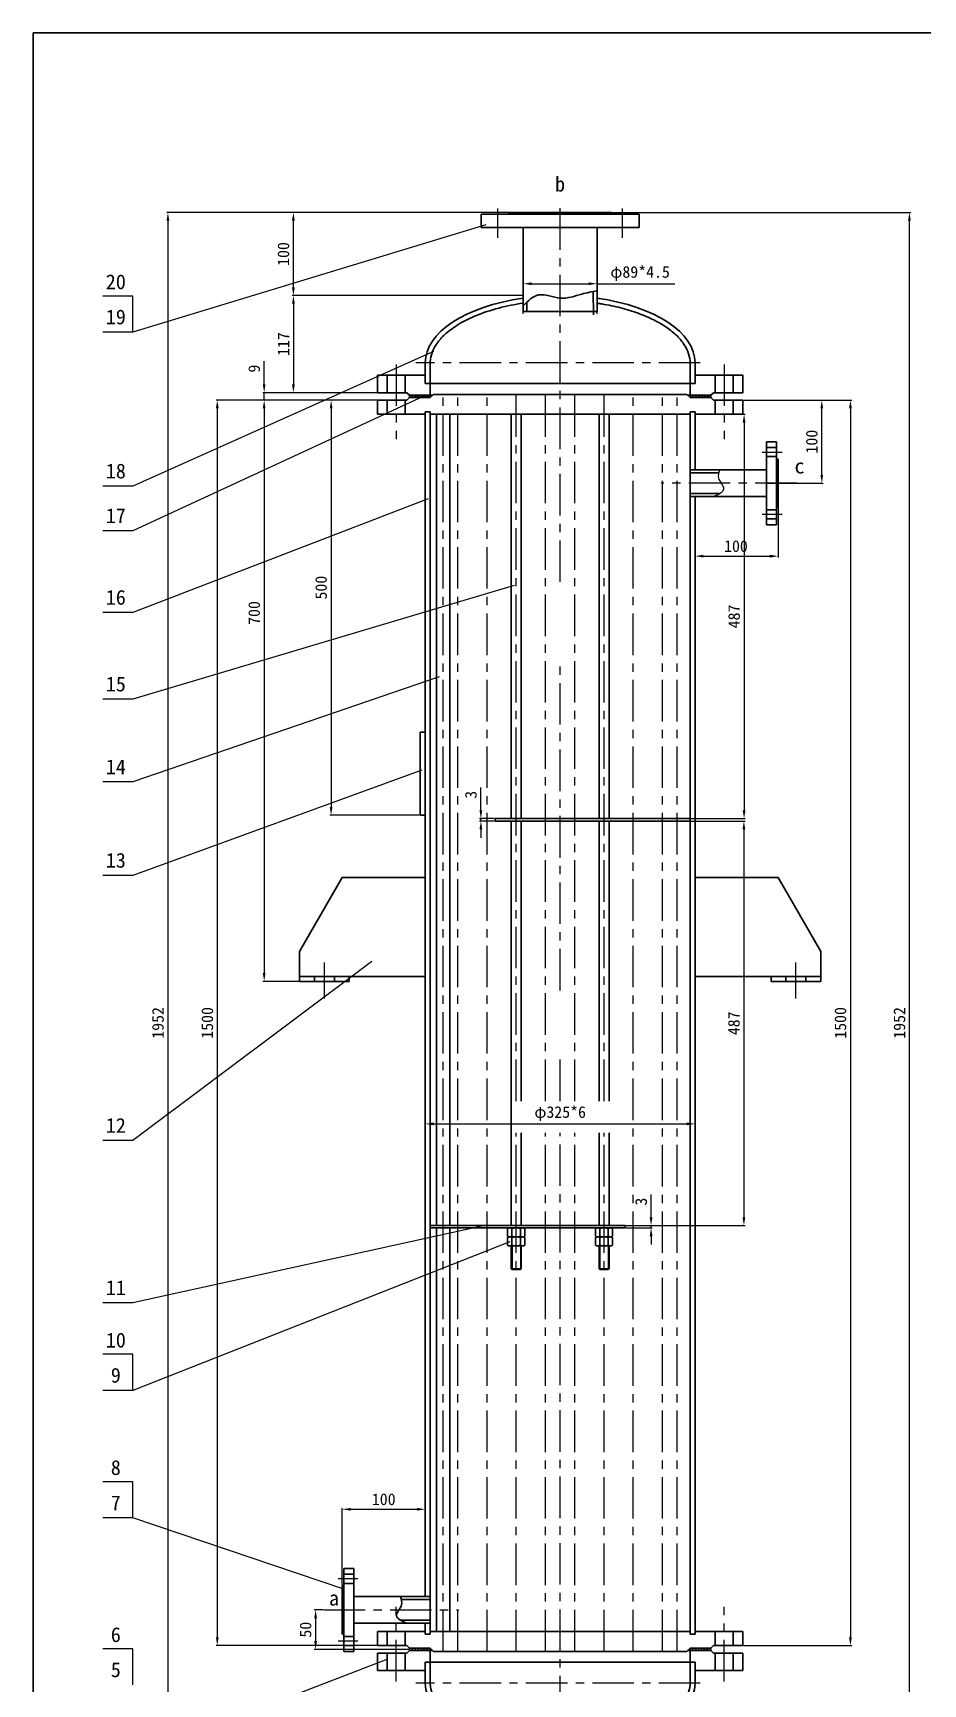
# Model space of a CAD drawing. Extents: x -11247 to -9129, y -21404 to -18247.
# Drawn here: x -11247 to -10175, y -20235 to -18247 of the extents above; entities that cross this region are included whole.
import ezdxf

# ---------------------------------------------------------------- set-up
doc = ezdxf.new("R2010")
doc.units = 0
doc.header["$LTSCALE"] = 40
doc.header["$MEASUREMENT"] = 0
doc.linetypes.add('CENTER', pattern=[2, 1.25, -0.25, 0.25, -0.25])
doc.layers.get('DEFPOINTS').update_dxf_attribs({"linetype": 'CENTER'})
for name, color, linetype in [('中心线', 1, 'CENTER'), ('剖面线', 4, 'CONTINUOUS'), ('文字', 7, 'CONTINUOUS')]:
    doc.layers.add(name, color=color, linetype=linetype)
doc.layers.add('尺寸线', color=3, linetype='CONTINUOUS', lineweight=13)
doc.layers.add('轮廓线', color=7, linetype='CONTINUOUS', lineweight=30)
doc.styles.add('STYLE1', font='SimSun.ttf')
doc.dimstyles.new('ISO-25', dxfattribs={"dimtxt": 10.5, "dimasz": 8, "dimexe": 1.25, "dimexo": 0.625, "dimtad": 1, "dimdsep": 46, "dimtxsty": 'STYLE1', "dimcen": 2.5, "dimclrd": 256, "dimclrt": 256, "dimadec": 0, "dimazin": 0, "dimtfac": 1, "dimtmove": 0, "dimatfit": 3, "dimfxl": 0, "dimlwd": -1, "dimarcsym": 0})
doc.dimstyles.get("Standard").update_dxf_attribs({"dimtxt": 14, "dimasz": 10, "dimexe": 1.5, "dimexo": 1, "dimgap": 5, "dimtad": 0, "dimdec": 0, "dimzin": 0, "dimdsep": 46, "dimtxsty": 'STYLE1', "dimcen": 0.09, "dimclrd": 256, "dimclre": 256, "dimclrt": 256, "dimadec": 0, "dimazin": 0, "dimtfac": 1, "dimtdec": 0, "dimtmove": 0, "dimatfit": 3, "dimfxl": 0, "dimtolj": 1, "dimtzin": 0, "dimlwd": -1, "dimlwe": -1, "dimarcsym": 0})
pattern_1 = [(45, (-11479.763, -15782.3132), (-1.7960512, 1.7960512), []), (135, (-11479.763, -15782.3132), (-1.7960512, -1.7960512), [])]

# ---------------------------------------------------------------- blocks, each defined once
blk = doc.blocks.new('*D3')
at = {"layer": 'DEFPOINTS', "color": 0}
for p in [(-10567.5, -18548.7), (-10656.5, -18586.1), (-10567.5, -18586.1)]:
    blk.add_point(p, dxfattribs=at)
at = {"layer": '尺寸线'}
for p, q in [((-10656.5, -18585.1), (-10656.5, -18547.2)), ((-10646.5, -18548.7), (-10577.5, -18548.7)), ((-10567.5, -18585.1), (-10567.5, -18547.2)), ((-10567.5, -18548.7), (-10473.9, -18548.7))]:
    blk.add_line(p, q, dxfattribs=at)
for points in [[(-10646.5, -18547), (-10646.5, -18550.3), (-10656.5, -18548.7)], [(-10577.5, -18547), (-10577.5, -18550.3), (-10567.5, -18548.7)]]:
    blk.add_solid(points, dxfattribs=at)
at = {"layer": '尺寸线', "color": 7, "insert": (-10515.7, -18536.4), "char_height": 14, "attachment_point": 5, "style": 'STYLE1'}
blk.add_mtext('\\A1;{\\fSimSun|b0|i0|c134|p54;φ}89*4.5', dxfattribs=at)
blk = doc.blocks.new('*D12')
at = {"layer": 'DEFPOINTS', "color": 0}
for p in [(-10774.5, -20024.7), (-10774.5, -20094.9), (-10874.5, -20116.9)]:
    blk.add_point(p, dxfattribs=at)
at = {"layer": '尺寸线'}
for p, q in [((-10874.5, -20115.9), (-10874.5, -20023.2)), ((-10864.5, -20024.7), (-10784.5, -20024.7)), ((-10774.5, -20093.9), (-10774.5, -20023.2))]:
    blk.add_line(p, q, dxfattribs=at)
for points in [[(-10864.5, -20023), (-10864.5, -20026.3), (-10874.5, -20024.7)], [(-10784.5, -20023), (-10784.5, -20026.3), (-10774.5, -20024.7)]]:
    blk.add_solid(points, dxfattribs=at)
at = {"layer": '尺寸线', "color": 7, "insert": (-10824.5, -20012.7), "char_height": 14, "attachment_point": 5, "style": 'STYLE1'}
blk.add_mtext('\\A1;100', dxfattribs=at)
blk = doc.blocks.new('*D13')
at = {"layer": 'DEFPOINTS', "color": 0}
for p in [(-10825.4, -18688.9), (-10968.5, -19388.9), (-10912.4, -19388.9)]:
    blk.add_point(p, dxfattribs=at)
at = {"layer": '尺寸线'}
for p, q in [((-10826.4, -18688.9), (-10970, -18688.9)), ((-10968.5, -18698.9), (-10968.5, -19378.9)), ((-10913.4, -19388.9), (-10970, -19388.9))]:
    blk.add_line(p, q, dxfattribs=at)
for points in [[(-10970.2, -18698.9), (-10966.9, -18698.9), (-10968.5, -18688.9)], [(-10970.2, -19378.9), (-10966.9, -19378.9), (-10968.5, -19388.9)]]:
    blk.add_solid(points, dxfattribs=at)
at = {"layer": '尺寸线', "color": 7, "insert": (-10980.5, -18945.2), "char_height": 14, "attachment_point": 5, "rotation": 90, "style": 'STYLE1'}
blk.add_mtext('\\A1;700', dxfattribs=at)
blk = doc.blocks.new('*D14')
at = {"layer": 'DEFPOINTS', "color": 0}
for p in [(-10885.8, -18688.9), (-11025, -20188.9), (-10832, -20188.9)]:
    blk.add_point(p, dxfattribs=at)
at = {"layer": '尺寸线'}
for p, q in [((-10886.8, -18688.9), (-11026.5, -18688.9)), ((-11025, -18698.9), (-11025, -20178.9)), ((-10833, -20188.9), (-11026.5, -20188.9))]:
    blk.add_line(p, q, dxfattribs=at)
for points in [[(-11026.7, -18698.9), (-11023.3, -18698.9), (-11025, -18688.9)], [(-11026.7, -20178.9), (-11023.3, -20178.9), (-11025, -20188.9)]]:
    blk.add_solid(points, dxfattribs=at)
at = {"layer": '尺寸线', "color": 7, "insert": (-11037, -19438.9), "char_height": 14, "attachment_point": 5, "rotation": 90, "style": 'STYLE1'}
blk.add_mtext('\\A1;1500', dxfattribs=at)
blk = doc.blocks.new('*D15')
at = {"layer": 'DEFPOINTS', "color": 0}
for p in [(-10612, -18462.9), (-11084.4, -20414.9), (-10612, -20414.9)]:
    blk.add_point(p, dxfattribs=at)
at = {"layer": '尺寸线'}
for p, q in [((-10613, -18462.9), (-11085.9, -18462.9)), ((-11084.4, -18472.9), (-11084.4, -20404.9)), ((-10613, -20414.9), (-11085.9, -20414.9))]:
    blk.add_line(p, q, dxfattribs=at)
for points in [[(-11086.1, -18472.9), (-11082.8, -18472.9), (-11084.4, -18462.9)], [(-11086.1, -20404.9), (-11082.8, -20404.9), (-11084.4, -20414.9)]]:
    blk.add_solid(points, dxfattribs=at)
at = {"layer": '尺寸线', "color": 7, "insert": (-11096.4, -19438.9), "char_height": 14, "attachment_point": 5, "rotation": 90, "style": 'STYLE1'}
blk.add_mtext('\\A1;1952', dxfattribs=at)
blk = doc.blocks.new('*D16')
at = {"layer": 'DEFPOINTS', "color": 0}
for p in [(-10933.3, -18462.9), (-10569.2, -18462.9), (-10656.5, -18562.9)]:
    blk.add_point(p, dxfattribs=at)
at = {"layer": '尺寸线'}
for p, q in [((-10570.2, -18462.9), (-10934.8, -18462.9)), ((-10933.3, -18552.9), (-10933.3, -18472.9)), ((-10657.5, -18562.9), (-10934.8, -18562.9))]:
    blk.add_line(p, q, dxfattribs=at)
for points in [[(-10935, -18472.9), (-10931.6, -18472.9), (-10933.3, -18462.9)], [(-10935, -18552.9), (-10931.6, -18552.9), (-10933.3, -18562.9)]]:
    blk.add_solid(points, dxfattribs=at)
at = {"layer": '尺寸线', "color": 7, "insert": (-10945.3, -18512.9), "char_height": 14, "attachment_point": 5, "rotation": 90, "style": 'STYLE1'}
blk.add_mtext('\\A1;100', dxfattribs=at)
blk = doc.blocks.new('*D17')
at = {"layer": 'DEFPOINTS', "color": 0}
for p in [(-10927.5, -18562.9), (-10933.3, -18679.9), (-10832, -18679.9)]:
    blk.add_point(p, dxfattribs=at)
at = {"layer": '尺寸线'}
for p, q in [((-10928.5, -18562.9), (-10934.8, -18562.9)), ((-10933.3, -18572.9), (-10933.3, -18669.9)), ((-10833, -18679.9), (-10934.8, -18679.9))]:
    blk.add_line(p, q, dxfattribs=at)
for points in [[(-10935, -18572.9), (-10931.6, -18572.9), (-10933.3, -18562.9)], [(-10935, -18669.9), (-10931.6, -18669.9), (-10933.3, -18679.9)]]:
    blk.add_solid(points, dxfattribs=at)
at = {"layer": '尺寸线', "color": 7, "insert": (-10945.3, -18621.4), "char_height": 14, "attachment_point": 5, "rotation": 90, "style": 'STYLE1'}
blk.add_mtext('\\A1;117', dxfattribs=at)
blk = doc.blocks.new('*D18')
at = {"layer": 'DEFPOINTS', "color": 0}
for p in [(-10968.5, -18688.9), (-10896.3, -18679.9), (-10895.7, -18688.9)]:
    blk.add_point(p, dxfattribs=at)
at = {"layer": '尺寸线'}
for p, q in [((-10968.5, -18669.9), (-10968.5, -18641.9)), ((-10897.3, -18679.9), (-10970, -18679.9)), ((-10896.7, -18688.9), (-10970, -18688.9)), ((-10968.5, -18688.9), (-10968.5, -18679.9)), ((-10968.5, -18698.9), (-10968.5, -18708.9))]:
    blk.add_line(p, q, dxfattribs=at)
for points in [[(-10970.2, -18669.9), (-10966.9, -18669.9), (-10968.5, -18679.9)], [(-10970.2, -18698.9), (-10966.9, -18698.9), (-10968.5, -18688.9)]]:
    blk.add_solid(points, dxfattribs=at)
at = {"layer": '尺寸线', "color": 7, "insert": (-10980.5, -18650.9), "char_height": 14, "attachment_point": 5, "rotation": 90, "style": 'STYLE1'}
blk.add_mtext('\\A1;9', dxfattribs=at)
blk = doc.blocks.new('*D19')
at = {"layer": 'DEFPOINTS', "color": 0}
for p in [(-10349.5, -18788.9), (-10449.5, -18804.9), (-10349.5, -18876.8)]:
    blk.add_point(p, dxfattribs=at)
at = {"layer": '尺寸线'}
for p, q in [((-10449.5, -18805.9), (-10449.5, -18878.3)), ((-10349.5, -18789.9), (-10349.5, -18878.3)), ((-10439.5, -18876.8), (-10359.5, -18876.8))]:
    blk.add_line(p, q, dxfattribs=at)
for points in [[(-10439.5, -18875.1), (-10439.5, -18878.5), (-10449.5, -18876.8)], [(-10359.5, -18875.1), (-10359.5, -18878.5), (-10349.5, -18876.8)]]:
    blk.add_solid(points, dxfattribs=at)
at = {"layer": '尺寸线', "color": 7, "insert": (-10400.3, -18864.8), "char_height": 14, "attachment_point": 5, "style": 'STYLE1'}
blk.add_mtext('\\A1;100', dxfattribs=at)
blk = doc.blocks.new('*D20')
at = {"layer": 'DEFPOINTS', "color": 0}
for p in [(-10392, -18688.9), (-10296.9, -18688.9), (-10363.5, -18788.9)]:
    blk.add_point(p, dxfattribs=at)
at = {"layer": '尺寸线'}
for p, q in [((-10391, -18688.9), (-10295.4, -18688.9)), ((-10296.9, -18778.9), (-10296.9, -18698.9)), ((-10362.5, -18788.9), (-10295.4, -18788.9))]:
    blk.add_line(p, q, dxfattribs=at)
for points in [[(-10298.5, -18698.9), (-10295.2, -18698.9), (-10296.9, -18688.9)], [(-10298.5, -18778.9), (-10295.2, -18778.9), (-10296.9, -18788.9)]]:
    blk.add_solid(points, dxfattribs=at)
at = {"layer": '尺寸线', "color": 7, "insert": (-10308.9, -18738.9), "char_height": 14, "attachment_point": 5, "rotation": 90, "style": 'STYLE1'}
blk.add_mtext('\\A1;100', dxfattribs=at)
blk = doc.blocks.new('*D6')
at = {"layer": 'DEFPOINTS', "color": 0}
for p in [(-10455.5, -19195.9), (-10533.8, -19682.9), (-10390.7, -19682.9)]:
    blk.add_point(p, dxfattribs=at)
at = {"layer": '尺寸线'}
for p, q in [((-10454.5, -19195.9), (-10389.2, -19195.9)), ((-10390.7, -19205.9), (-10390.7, -19672.9)), ((-10532.8, -19682.9), (-10389.2, -19682.9))]:
    blk.add_line(p, q, dxfattribs=at)
for points in [[(-10392.4, -19205.9), (-10389, -19205.9), (-10390.7, -19195.9)], [(-10392.4, -19672.9), (-10389, -19672.9), (-10390.7, -19682.9)]]:
    blk.add_solid(points, dxfattribs=at)
at = {"layer": '尺寸线', "color": 7, "insert": (-10402.7, -19439.4), "char_height": 14, "attachment_point": 5, "rotation": 90, "style": 'STYLE1'}
blk.add_mtext('\\A1;487', dxfattribs=at)
blk = doc.blocks.new('*D7')
at = {"layer": 'DEFPOINTS', "color": 0}
for p in [(-10403.5, -18705.9), (-10455.5, -19192.9), (-10390.5, -19192.9)]:
    blk.add_point(p, dxfattribs=at)
at = {"layer": '尺寸线'}
for p, q in [((-10402.5, -18705.9), (-10389, -18705.9)), ((-10390.5, -18715.9), (-10390.5, -19182.9)), ((-10454.5, -19192.9), (-10389, -19192.9))]:
    blk.add_line(p, q, dxfattribs=at)
for points in [[(-10392.2, -18715.9), (-10388.8, -18715.9), (-10390.5, -18705.9)], [(-10392.2, -19182.9), (-10388.8, -19182.9), (-10390.5, -19192.9)]]:
    blk.add_solid(points, dxfattribs=at)
at = {"layer": '尺寸线', "color": 7, "insert": (-10402.5, -18949.4), "char_height": 14, "attachment_point": 5, "rotation": 90, "style": 'STYLE1'}
blk.add_mtext('\\A1;487', dxfattribs=at)
blk = doc.blocks.new('*D8')
at = {"layer": 'DEFPOINTS', "color": 0}
for p in [(-10533.8, -19682.9), (-10502.5, -19682.9), (-10533.8, -19685.9)]:
    blk.add_point(p, dxfattribs=at)
at = {"layer": '尺寸线'}
for p, q in [((-10502.5, -19672.9), (-10502.5, -19645.4)), ((-10532.8, -19682.9), (-10501, -19682.9)), ((-10502.5, -19685.9), (-10502.5, -19682.9)), ((-10532.8, -19685.9), (-10501, -19685.9)), ((-10502.5, -19695.9), (-10502.5, -19705.9))]:
    blk.add_line(p, q, dxfattribs=at)
for points in [[(-10504.2, -19672.9), (-10500.8, -19672.9), (-10502.5, -19682.9)], [(-10504.2, -19695.9), (-10500.8, -19695.9), (-10502.5, -19685.9)]]:
    blk.add_solid(points, dxfattribs=at)
at = {"layer": '尺寸线', "color": 7, "insert": (-10514.5, -19654.2), "char_height": 14, "attachment_point": 5, "rotation": 90, "style": 'STYLE1'}
blk.add_mtext('\\A1;3', dxfattribs=at)
blk = doc.blocks.new('*D9')
at = {"layer": 'DEFPOINTS', "color": 0}
for p in [(-10832, -18688.9), (-10887.9, -19188.9), (-10780.8, -19188.9)]:
    blk.add_point(p, dxfattribs=at)
at = {"layer": '尺寸线'}
for p, q in [((-10833, -18688.9), (-10889.4, -18688.9)), ((-10887.9, -18698.9), (-10887.9, -19178.9)), ((-10781.8, -19188.9), (-10889.4, -19188.9))]:
    blk.add_line(p, q, dxfattribs=at)
for points in [[(-10889.5, -18698.9), (-10886.2, -18698.9), (-10887.9, -18688.9)], [(-10889.5, -19178.9), (-10886.2, -19178.9), (-10887.9, -19188.9)]]:
    blk.add_solid(points, dxfattribs=at)
at = {"layer": '尺寸线', "color": 7, "insert": (-10899.9, -18914.7), "char_height": 14, "attachment_point": 5, "rotation": 90, "style": 'STYLE1'}
blk.add_mtext('\\A1;500', dxfattribs=at)
blk = doc.blocks.new('*D10')
at = {"layer": 'DEFPOINTS', "color": 0}
for p in [(-10774.5, -19544.7), (-10449.5, -19549.2), (-10449.5, -19560.5)]:
    blk.add_point(p, dxfattribs=at)
at = {"layer": '尺寸线'}
for p, q in [((-10774.5, -19545.7), (-10774.5, -19562)), ((-10764.5, -19560.5), (-10459.5, -19560.5)), ((-10449.5, -19550.2), (-10449.5, -19562))]:
    blk.add_line(p, q, dxfattribs=at)
for points in [[(-10764.5, -19558.8), (-10764.5, -19562.2), (-10774.5, -19560.5)], [(-10459.5, -19558.8), (-10459.5, -19562.2), (-10449.5, -19560.5)]]:
    blk.add_solid(points, dxfattribs=at)
at = {"layer": '尺寸线', "color": 7, "insert": (-10612, -19548.2), "char_height": 14, "attachment_point": 5, "style": 'STYLE1'}
blk.add_mtext('\\A1;{\\fSimSun|b0|i0|c134|p54;φ}325*6', dxfattribs=at)
blk = doc.blocks.new('*D26')
at = {"layer": 'DEFPOINTS', "color": 0}
for p in [(-10392, -18688.9), (-10392, -20188.9), (-10262.4, -20188.9)]:
    blk.add_point(p, dxfattribs=at)
at = {"layer": '尺寸线'}
for p, q in [((-10391, -18688.9), (-10260.9, -18688.9)), ((-10262.4, -18698.9), (-10262.4, -20178.9)), ((-10391, -20188.9), (-10260.9, -20188.9))]:
    blk.add_line(p, q, dxfattribs=at)
for points in [[(-10264.1, -18698.9), (-10260.7, -18698.9), (-10262.4, -18688.9)], [(-10264.1, -20178.9), (-10260.7, -20178.9), (-10262.4, -20188.9)]]:
    blk.add_solid(points, dxfattribs=at)
at = {"layer": '尺寸线', "color": 7, "insert": (-10274.4, -19438.9), "char_height": 14, "attachment_point": 5, "rotation": 90, "style": 'STYLE1'}
blk.add_mtext('\\A1;1500', dxfattribs=at)
blk = doc.blocks.new('*D27')
at = {"layer": 'DEFPOINTS', "color": 0}
for p in [(-10550, -18462.9), (-10191.3, -18462.9), (-10583, -20414.9)]:
    blk.add_point(p, dxfattribs=at)
at = {"layer": '尺寸线'}
for p, q in [((-10549, -18462.9), (-10189.8, -18462.9)), ((-10191.3, -20404.9), (-10191.3, -18472.9)), ((-10582, -20414.9), (-10189.8, -20414.9))]:
    blk.add_line(p, q, dxfattribs=at)
for points in [[(-10193, -18472.9), (-10189.6, -18472.9), (-10191.3, -18462.9)], [(-10193, -20404.9), (-10189.6, -20404.9), (-10191.3, -20414.9)]]:
    blk.add_solid(points, dxfattribs=at)
at = {"layer": '尺寸线', "color": 7, "insert": (-10203.3, -19438.9), "char_height": 14, "attachment_point": 5, "rotation": 90, "style": 'STYLE1'}
blk.add_mtext('\\A1;1952', dxfattribs=at)
blk = doc.blocks.new('*D28')
at = {"layer": 'DEFPOINTS', "color": 0}
for p in [(-10707.5, -19192.9), (-10690.3, -19192.9), (-10690.3, -19195.9)]:
    blk.add_point(p, dxfattribs=at)
at = {"layer": '尺寸线'}
for p, q in [((-10707.5, -19182.9), (-10707.5, -19155.4)), ((-10691.3, -19192.9), (-10709, -19192.9)), ((-10691.3, -19195.9), (-10709, -19195.9)), ((-10707.5, -19195.9), (-10707.5, -19192.9)), ((-10707.5, -19205.9), (-10707.5, -19215.9))]:
    blk.add_line(p, q, dxfattribs=at)
for points in [[(-10709.2, -19182.9), (-10705.8, -19182.9), (-10707.5, -19192.9)], [(-10709.2, -19205.9), (-10705.8, -19205.9), (-10707.5, -19195.9)]]:
    blk.add_solid(points, dxfattribs=at)
at = {"layer": '尺寸线', "color": 7, "insert": (-10719.5, -19164.2), "char_height": 14, "attachment_point": 5, "rotation": 90, "style": 'STYLE1'}
blk.add_mtext('\\A1;3', dxfattribs=at)
blk = doc.blocks.new('*D31')
at = {"layer": 'DEFPOINTS', "color": 0}
for p in [(-10896.9, -20145.9), (-10906.6, -20193.4), (-10793.5, -20193.4)]:
    blk.add_point(p, dxfattribs=at)
at = {"layer": '尺寸线'}
for p, q in [((-10897.9, -20145.9), (-10908.1, -20145.9)), ((-10906.6, -20155.9), (-10906.6, -20183.4)), ((-10794.5, -20193.4), (-10908.1, -20193.4))]:
    blk.add_line(p, q, dxfattribs=at)
for points in [[(-10908.3, -20155.9), (-10904.9, -20155.9), (-10906.6, -20145.9)], [(-10908.3, -20183.4), (-10904.9, -20183.4), (-10906.6, -20193.4)]]:
    blk.add_solid(points, dxfattribs=at)
at = {"layer": '尺寸线', "color": 7, "insert": (-10918.6, -20169.7), "char_height": 14, "attachment_point": 5, "rotation": 90, "style": 'STYLE1'}
blk.add_mtext('\\A1;50', dxfattribs=at)

msp = doc.modelspace()

# ---------------------------------------------------------------- hatches: boundary and pattern name
at = {"layer": '剖面线'}
h = msp.add_hatch(dxfattribs=at)
h.set_pattern_fill('ANSI37', color=256, scale=0.8, style=0)
h.set_pattern_definition(pattern_1)
h.paths.add_polyline_path([(-10768.5, -18682.9), (-10793.5, -18682.9), (-10793.5, -18685.9), (-10768.5, -18685.9)])
h = msp.add_hatch(dxfattribs=at)
h.set_pattern_fill('ANSI37', color=256, scale=0.8, style=0)
h.set_pattern_definition(pattern_1)
h.paths.add_polyline_path([(-10430.5, -18682.9), (-10455.5, -18682.9), (-10455.5, -18685.9), (-10430.5, -18685.9)])
h = msp.add_hatch(dxfattribs=at)
h.set_pattern_fill('ANSI37', color=256, scale=0.8, style=0)
h.set_pattern_definition(pattern_1)
h.paths.add_polyline_path([(-10768.5, -20191.9), (-10793.5, -20191.9), (-10793.5, -20194.9), (-10768.5, -20194.9)])
h = msp.add_hatch(dxfattribs=at)
h.set_pattern_fill('ANSI37', color=256, scale=0.8, style=0)
h.set_pattern_definition(pattern_1)
h.paths.add_polyline_path([(-10430.5, -20191.9), (-10455.5, -20191.9), (-10455.5, -20194.9), (-10430.5, -20194.9)])

# ---------------------------------------------------------------- linework, layer by layer
at = {"layer": '中心线'}
for p, q in [((-10612, -18907.8), (-10612, -18449.3)), ((-10687, -18493.5), (-10687, -18457.9)), ((-10537, -18493.5), (-10537, -18457.9)), ((-10809.5, -18645.8), (-10809.5, -18735.9)), ((-10443.2, -18643.9), (-10785.8, -18643.9)), ((-10414.5, -18645.8), (-10414.5, -18735.9)), ((-10753, -20195.9), (-10753, -18681.9)), ((-10735.3, -20195.9), (-10735.3, -18681.9)), ((-10700.1, -20195.9), (-10700.1, -18681.9)), ((-10664.9, -19533.1), (-10664.9, -18681.9)), ((-10629.6, -19533.1), (-10629.6, -18681.9)), ((-10594.4, -19533.1), (-10594.4, -18681.9)), ((-10559.1, -19533.1), (-10559.1, -18681.9)), ((-10523.9, -20195.9), (-10523.9, -18681.9)), ((-10488.7, -20195.9), (-10488.7, -18681.9)), ((-10471, -20195.9), (-10471, -18681.9)), ((-10368.5, -18751.4), (-10344.5, -18751.4)), ((-10327.1, -18788.9), (-10490.2, -18788.9)), ((-10368.5, -18826.4), (-10344.5, -18826.4)), ((-10612, -19399.7), (-10612, -19009.3)), ((-10896, -19409.5), (-10896, -19366.1)), ((-10328, -19409.5), (-10328, -19366.1)), ((-10612, -19533.1), (-10612, -19482.4)), ((-10664.9, -20195.9), (-10664.9, -19571.4)), ((-10629.6, -20195.9), (-10629.6, -19571.4)), ((-10612, -20435.3), (-10612, -19571.4)), ((-10594.4, -20195.9), (-10594.4, -19571.4)), ((-10559.1, -20195.9), (-10559.1, -19571.4)), ((-10855.5, -20108.4), (-10879.5, -20108.4)), ((-10896.9, -20145.9), (-10733.9, -20145.9)), ((-10809.5, -20232.1), (-10809.5, -20142)), ((-10414.5, -20232.1), (-10414.5, -20142)), ((-10855.5, -20183.4), (-10879.5, -20183.4)), ((-10443.2, -20233.9), (-10785.8, -20233.9))]:
    msp.add_line(p, q, dxfattribs=at)
at = {"layer": '剖面线'}
msp.add_spline([(-10427.3, -18804.9), (-10414.8, -18795.6), (-10420.9, -18782.8), (-10419.6, -18772.9)], degree=3, dxfattribs=at)
at = {"layer": '尺寸线'}
for p, q in [((-11126.6, -18563.5), (-11163, -18563.5)), ((-11126.6, -18606.9), (-11126.6, -18563.5)), ((-10669.9, -19707.5), (-10669.9, -19735.9)), ((-10659.9, -19707.5), (-10659.9, -19735.9)), ((-10564.1, -19707.5), (-10564.1, -19735.9)), ((-10554.1, -19707.5), (-10554.1, -19735.9)), ((-10670.9, -19734.9), (-10669.9, -19735.9)), ((-10658.9, -19734.9), (-10659.9, -19735.9)), ((-10565.1, -19734.9), (-10564.1, -19735.9)), ((-10553.1, -19734.9), (-10554.1, -19735.9)), ((-11126.6, -19838), (-11163, -19838)), ((-11126.6, -19881.5), (-11126.6, -19838)), ((-11126.6, -19991.6), (-11163, -19991.6)), ((-11126.6, -20035), (-11126.6, -19991.6)), ((-11126.6, -20192.7), (-11163, -20192.7)), ((-11126.6, -20236.2), (-11126.6, -20192.7))]:
    msp.add_line(p, q, dxfattribs=at)
at = {"layer": '轮廓线'}
for p, q in [((-9129.4, -18246.7), (-11246.9, -18246.7)), ((-11246.9, -21403.7), (-11246.9, -18246.7)), ((-10707, -18464.9), (-10707, -18480.9)), ((-10707, -18464.9), (-10612, -18464.9)), ((-10612, -18462.9), (-10674, -18462.9)), ((-10674, -18464.9), (-10674, -18462.9)), ((-10612, -18462.9), (-10550, -18462.9)), ((-10517, -18464.9), (-10612, -18464.9)), ((-10550, -18464.9), (-10550, -18462.9)), ((-10517, -18464.9), (-10517, -18480.9)), ((-10707, -18480.9), (-10612, -18480.9)), ((-10656.5, -18480.9), (-10656.5, -18582.1)), ((-10517, -18480.9), (-10612, -18480.9)), ((-10567.5, -18480.9), (-10567.5, -18582.1)), ((-10572, -18586.1), (-10572.1, -18558)), ((-10656.5, -18582.1), (-10612, -18582.1)), ((-10652, -18571.1), (-10652, -18582.1)), ((-10567.5, -18582.1), (-10612, -18582.1)), ((-10774.5, -18643.9), (-10774.5, -18668.9)), ((-10768.5, -18643.9), (-10768.5, -18685.9)), ((-10455.5, -18643.9), (-10455.5, -18685.9)), ((-10449.5, -18643.9), (-10449.5, -18668.9)), ((-10832, -18658.9), (-10832, -18679.9)), ((-10774.5, -18658.9), (-10832, -18658.9)), ((-10820.5, -18679.9), (-10820.5, -18658.9)), ((-10798.5, -18679.9), (-10798.5, -18658.9)), ((-10612, -18668.9), (-10774.5, -18668.9)), ((-10612, -18668.9), (-10449.5, -18668.9)), ((-10449.5, -18658.9), (-10392, -18658.9)), ((-10425.5, -18679.9), (-10425.5, -18658.9)), ((-10403.5, -18679.9), (-10403.5, -18658.9)), ((-10392, -18658.9), (-10392, -18679.9)), ((-10832, -18679.9), (-10796.5, -18679.9)), ((-10832, -18688.9), (-10832, -18705.9)), ((-10832, -18688.9), (-10796.5, -18688.9)), ((-10820.5, -18705.9), (-10820.5, -18688.9)), ((-10798.5, -18705.9), (-10798.5, -18688.9)), ((-10796.5, -18679.9), (-10793.5, -18682.9)), ((-10793.5, -18685.9), (-10796.5, -18688.9)), ((-10793.5, -18682.9), (-10765.5, -18682.9)), ((-10793.5, -18682.9), (-10793.5, -18685.9)), ((-10793.5, -18685.9), (-10768.5, -18685.9)), ((-10768.5, -18685.9), (-10793.5, -18685.9)), ((-10764.5, -18681.9), (-10768.5, -18685.9)), ((-10764.5, -18681.9), (-10612, -18681.9)), ((-10459.5, -18681.9), (-10612, -18681.9)), ((-10459.5, -18681.9), (-10455.5, -18685.9)), ((-10430.5, -18682.9), (-10458.5, -18682.9)), ((-10430.5, -18685.9), (-10455.5, -18685.9)), ((-10455.5, -18685.9), (-10430.5, -18685.9)), ((-10427.5, -18679.9), (-10430.5, -18682.9)), ((-10430.5, -18682.9), (-10430.5, -18685.9)), ((-10430.5, -18685.9), (-10427.5, -18688.9)), ((-10392, -18679.9), (-10427.5, -18679.9)), ((-10392, -18688.9), (-10427.5, -18688.9)), ((-10425.5, -18705.9), (-10425.5, -18688.9)), ((-10403.5, -18705.9), (-10403.5, -18688.9)), ((-10392, -18688.9), (-10392, -18705.9)), ((-10832, -18705.9), (-10774.5, -18705.9)), ((-10774.5, -18702.9), (-10774.5, -20129.9)), ((-10774.5, -18702.9), (-10768.5, -18702.9)), ((-10768.5, -18702.9), (-10768.5, -20174.9)), ((-10768.5, -18705.9), (-10612, -18705.9)), ((-10764.5, -18705.9), (-10612, -18705.9)), ((-10761, -19682.9), (-10761, -18705.9)), ((-10745, -19682.9), (-10745, -18705.9)), ((-10670.9, -18705.9), (-10670.9, -19192.9)), ((-10658.9, -18705.9), (-10658.9, -19192.9)), ((-10459.5, -18705.9), (-10612, -18705.9)), ((-10455.5, -18705.9), (-10612, -18705.9)), ((-10565.1, -18705.9), (-10565.1, -19192.9)), ((-10553.1, -18705.9), (-10553.1, -19192.9)), ((-10449.5, -18702.9), (-10455.5, -18702.9)), ((-10455.5, -18702.9), (-10455.5, -20174.9)), ((-10449.5, -18702.9), (-10449.5, -18772.9)), ((-10392, -18705.9), (-10449.5, -18705.9)), ((-10363.5, -18838.9), (-10363.5, -18738.9)), ((-10363.5, -18738.9), (-10351.5, -18738.9)), ((-10363.5, -18745.9), (-10351.5, -18745.9)), ((-10351.5, -18738.9), (-10351.5, -18788.9)), ((-10363.5, -18756.9), (-10351.5, -18756.9)), ((-10351.5, -18759.9), (-10349.5, -18759.9)), ((-10349.5, -18759.9), (-10349.5, -18817.9)), ((-10455.5, -18772.9), (-10363.5, -18772.9)), ((-10455.5, -18776.4), (-10420.6, -18776.4)), ((-10351.5, -18838.9), (-10351.5, -18788.9)), ((-10455.5, -18801.4), (-10419.9, -18801.4)), ((-10455.5, -18804.9), (-10363.5, -18804.9)), ((-10449.5, -18804.9), (-10449.5, -20174.9)), ((-10363.5, -18820.9), (-10351.5, -18820.9)), ((-10351.5, -18817.9), (-10349.5, -18817.9)), ((-10363.5, -18831.9), (-10351.5, -18831.9)), ((-10351.5, -18838.9), (-10363.5, -18838.9)), ((-10780.8, -19188.9), (-10780.8, -19088.9)), ((-10780.8, -19088.9), (-10774.5, -19088.9)), ((-10780.8, -19188.9), (-10774.5, -19188.9)), ((-10455.5, -19192.9), (-10690.3, -19192.9)), ((-10690.3, -19192.9), (-10690.3, -19195.9)), ((-10455.5, -19195.9), (-10690.3, -19195.9)), ((-10670.9, -19195.9), (-10670.9, -19682.9)), ((-10658.9, -19195.9), (-10658.9, -19533.1)), ((-10565.1, -19195.9), (-10565.1, -19533.1)), ((-10553.1, -19195.9), (-10553.1, -19533.1)), ((-10874.5, -19263.9), (-10926, -19352.9)), ((-10874.5, -19263.9), (-10774.5, -19263.9)), ((-10349.5, -19263.9), (-10449.5, -19263.9)), ((-10349.5, -19263.9), (-10298, -19352.9)), ((-10926, -19382.9), (-10926, -19352.9)), ((-10298, -19382.9), (-10298, -19352.9)), ((-10774.5, -19382.9), (-10926, -19382.9)), ((-10926, -19382.9), (-10926, -19388.9)), ((-10908, -19382.9), (-10908, -19388.9)), ((-10884, -19382.9), (-10884, -19388.9)), ((-10866, -19388.9), (-10866, -19382.9)), ((-10449.5, -19382.9), (-10298, -19382.9)), ((-10358, -19388.9), (-10358, -19382.9)), ((-10340, -19382.9), (-10340, -19388.9)), ((-10316, -19382.9), (-10316, -19388.9)), ((-10298, -19382.9), (-10298, -19388.9)), ((-10926, -19388.9), (-10866, -19388.9)), ((-10298, -19388.9), (-10358, -19388.9)), ((-10658.9, -19571.4), (-10658.9, -19682.9)), ((-10565.1, -19571.4), (-10565.1, -19682.9)), ((-10553.1, -19571.4), (-10553.1, -19682.9)), ((-10768.5, -19682.9), (-10533.8, -19682.9)), ((-10533.8, -19682.9), (-10533.8, -19685.9)), ((-10768.5, -19685.9), (-10533.8, -19685.9)), ((-10761, -20171.9), (-10761, -19685.9)), ((-10745, -20171.9), (-10745, -19685.9)), ((-10673.9, -19685.9), (-10675.3, -19686.7)), ((-10675.3, -19695.9), (-10675.3, -19686.7)), ((-10673.9, -19696.7), (-10675.3, -19695.9)), ((-10673.9, -19696.7), (-10675.3, -19697.5)), ((-10675.3, -19706.7), (-10675.3, -19697.5)), ((-10655.9, -19685.9), (-10673.9, -19685.9)), ((-10655.9, -19696.7), (-10673.9, -19696.7)), ((-10655.9, -19696.7), (-10673.9, -19696.7)), ((-10670.1, -19695.9), (-10670.1, -19686.7)), ((-10670.1, -19706.7), (-10670.1, -19697.5)), ((-10659.7, -19695.9), (-10659.7, -19686.7)), ((-10659.7, -19706.7), (-10659.7, -19697.5)), ((-10654.5, -19686.7), (-10655.9, -19685.9)), ((-10654.5, -19695.9), (-10655.9, -19696.7)), ((-10654.5, -19697.5), (-10655.9, -19696.7)), ((-10654.5, -19695.9), (-10654.5, -19686.7)), ((-10654.5, -19706.7), (-10654.5, -19697.5)), ((-10569.5, -19686.7), (-10568.1, -19685.9)), ((-10569.5, -19695.9), (-10569.5, -19686.7)), ((-10569.5, -19695.9), (-10568.1, -19696.7)), ((-10569.5, -19697.5), (-10568.1, -19696.7)), ((-10569.5, -19706.7), (-10569.5, -19697.5)), ((-10568.1, -19685.9), (-10550.1, -19685.9)), ((-10568.1, -19696.7), (-10550.1, -19696.7)), ((-10568.1, -19696.7), (-10550.1, -19696.7)), ((-10564.3, -19695.9), (-10564.3, -19686.7)), ((-10564.3, -19706.7), (-10564.3, -19697.5)), ((-10554, -19695.9), (-10554, -19686.7)), ((-10554, -19706.7), (-10554, -19697.5)), ((-10550.1, -19685.9), (-10548.8, -19686.7)), ((-10550.1, -19696.7), (-10548.8, -19695.9)), ((-10550.1, -19696.7), (-10548.8, -19697.5)), ((-10548.8, -19695.9), (-10548.8, -19686.7)), ((-10548.8, -19706.7), (-10548.8, -19697.5)), ((-10673.9, -19707.5), (-10675.3, -19706.7)), ((-10655.9, -19707.5), (-10673.9, -19707.5)), ((-10670.9, -19707.5), (-10670.9, -19734.9)), ((-10658.9, -19707.5), (-10658.9, -19734.9)), ((-10654.5, -19706.7), (-10655.9, -19707.5)), ((-10569.5, -19706.7), (-10568.1, -19707.5)), ((-10568.1, -19707.5), (-10550.1, -19707.5)), ((-10565.1, -19707.5), (-10565.1, -19734.9)), ((-10553.1, -19707.5), (-10553.1, -19734.9)), ((-10550.1, -19707.5), (-10548.8, -19706.7)), ((-10670.9, -19734.9), (-10658.9, -19734.9)), ((-10669.9, -19735.9), (-10659.9, -19735.9)), ((-10553.1, -19734.9), (-10565.1, -19734.9)), ((-10554.1, -19735.9), (-10564.1, -19735.9)), ((-10860.5, -20095.9), (-10872.5, -20095.9)), ((-10872.5, -20095.9), (-10872.5, -20145.9)), ((-10860.5, -20195.9), (-10860.5, -20095.9)), ((-10874.5, -20116.9), (-10874.5, -20174.9)), ((-10872.5, -20116.9), (-10874.5, -20116.9)), ((-10860.5, -20102.9), (-10872.5, -20102.9)), ((-10860.5, -20113.9), (-10872.5, -20113.9)), ((-10768.5, -20129.9), (-10860.5, -20129.9)), ((-10768.5, -20133.4), (-10803.4, -20133.4)), ((-10872.5, -20195.9), (-10872.5, -20145.9)), ((-10768.5, -20158.4), (-10804.1, -20158.4)), ((-10872.5, -20174.9), (-10874.5, -20174.9)), ((-10860.5, -20177.9), (-10872.5, -20177.9)), ((-10768.5, -20161.9), (-10860.5, -20161.9)), ((-10832, -20171.9), (-10774.5, -20171.9)), ((-10832, -20188.9), (-10832, -20171.9)), ((-10820.5, -20171.9), (-10820.5, -20188.9)), ((-10798.5, -20171.9), (-10798.5, -20188.9)), ((-10774.5, -20161.9), (-10774.5, -20174.9)), ((-10774.5, -20174.9), (-10768.5, -20174.9)), ((-10768.5, -20171.9), (-10612, -20171.9)), ((-10764.5, -20171.9), (-10612, -20171.9)), ((-10459.5, -20171.9), (-10612, -20171.9)), ((-10455.5, -20171.9), (-10612, -20171.9)), ((-10449.5, -20174.9), (-10455.5, -20174.9)), ((-10392, -20171.9), (-10449.5, -20171.9)), ((-10425.5, -20171.9), (-10425.5, -20188.9)), ((-10403.5, -20171.9), (-10403.5, -20188.9)), ((-10392, -20188.9), (-10392, -20171.9)), ((-10860.5, -20188.9), (-10872.5, -20188.9)), ((-10872.5, -20195.9), (-10860.5, -20195.9)), ((-10832, -20188.9), (-10796.5, -20188.9)), ((-10832, -20218.9), (-10832, -20197.9)), ((-10832, -20197.9), (-10796.5, -20197.9)), ((-10820.5, -20197.9), (-10820.5, -20218.9)), ((-10798.5, -20197.9), (-10798.5, -20218.9)), ((-10793.5, -20191.9), (-10796.5, -20188.9)), ((-10796.5, -20197.9), (-10793.5, -20194.9)), ((-10793.5, -20191.9), (-10768.5, -20191.9)), ((-10793.5, -20194.9), (-10793.5, -20191.9)), ((-10768.5, -20191.9), (-10793.5, -20191.9)), ((-10793.5, -20194.9), (-10765.5, -20194.9)), ((-10768.5, -20233.9), (-10768.5, -20191.9)), ((-10764.5, -20195.9), (-10768.5, -20191.9)), ((-10764.5, -20195.9), (-10612, -20195.9)), ((-10459.5, -20195.9), (-10612, -20195.9)), ((-10459.5, -20195.9), (-10455.5, -20191.9)), ((-10430.5, -20194.9), (-10458.5, -20194.9)), ((-10455.5, -20233.9), (-10455.5, -20191.9)), ((-10430.5, -20191.9), (-10455.5, -20191.9)), ((-10455.5, -20191.9), (-10430.5, -20191.9)), ((-10430.5, -20191.9), (-10427.5, -20188.9)), ((-10430.5, -20194.9), (-10430.5, -20191.9)), ((-10427.5, -20197.9), (-10430.5, -20194.9)), ((-10392, -20188.9), (-10427.5, -20188.9)), ((-10392, -20197.9), (-10427.5, -20197.9)), ((-10425.5, -20197.9), (-10425.5, -20218.9)), ((-10403.5, -20197.9), (-10403.5, -20218.9)), ((-10392, -20218.9), (-10392, -20197.9)), ((-10774.5, -20218.9), (-10832, -20218.9)), ((-10612, -20208.9), (-10774.5, -20208.9)), ((-10774.5, -20233.9), (-10774.5, -20208.9)), ((-10612, -20208.9), (-10449.5, -20208.9)), ((-10449.5, -20233.9), (-10449.5, -20208.9)), ((-10449.5, -20218.9), (-10392, -20218.9))]:
    msp.add_line(p, q, dxfattribs=at)
for centre, radius, start, end in [((-10672.7, -19690.5), 4.6, 55.6158, 124.3842), ((-10672.7, -19692.1), 4.6, 235.6158, 304.3842), ((-10672.7, -19701.3), 4.6, 55.6158, 124.3842), ((-10664.9, -19703.1), 17.2, 72.412, 107.588), ((-10664.9, -19679.5), 17.2, 252.412, 287.588), ((-10664.9, -19713.9), 17.2, 72.412, 107.588), ((-10657.1, -19690.5), 4.6, 55.6158, 124.3842), ((-10657.1, -19692.1), 4.6, 235.6158, 304.3842), ((-10657.1, -19701.3), 4.6, 55.6158, 124.3842), ((-10566.9, -19690.5), 4.6, 55.6158, 124.3842), ((-10566.9, -19692.1), 4.6, 235.6158, 304.3842), ((-10566.9, -19701.3), 4.6, 55.6158, 124.3842), ((-10559.1, -19703.1), 17.2, 72.412, 107.588), ((-10559.1, -19679.5), 17.2, 252.412, 287.588), ((-10559.1, -19713.9), 17.2, 72.412, 107.588), ((-10551.4, -19690.5), 4.6, 55.6158, 124.3842), ((-10551.4, -19692.1), 4.6, 235.6158, 304.3842), ((-10551.4, -19701.3), 4.6, 55.6158, 124.3842), ((-10672.7, -19702.9), 4.6, 235.6158, 304.3842), ((-10664.9, -19690.3), 17.2, 252.412, 287.588), ((-10657.1, -19702.9), 4.6, 235.6158, 304.3842), ((-10566.9, -19702.9), 4.6, 235.6158, 304.3842), ((-10559.1, -19690.3), 17.2, 252.412, 287.588), ((-10551.4, -19702.9), 4.6, 235.6158, 304.3842)]:
    msp.add_arc(centre, radius, start, end, dxfattribs=at)
for start_param, end_param in [(4.989779, 6.283185), (3.141593, 4.434999)]:
    msp.add_ellipse((-10612, -18643.9), major_axis=(-162.5, 0), ratio=0.498462, start_param=start_param, end_param=end_param, dxfattribs=at)
at = {"layer": '轮廓线', "extrusion": (0, 0, -1)}
for start_param, end_param in [(4.81101, 6.283185), (3.141593, 4.613768)]:
    msp.add_ellipse((-10612, -20233.9), major_axis=(-162.5, 0), ratio=0.498462, start_param=start_param, end_param=end_param, dxfattribs=at)
at = {"layer": '轮廓线'}
for points in [[(-10656.5, -18575.2), (-10638.1, -18562.2), (-10611.5, -18566.1), (-10586.1, -18561.2), (-10567.5, -18557.1)], [(-10796.7, -20161.9), (-10809.2, -20152.6), (-10803.1, -20139.8), (-10804.5, -20129.9)]]:
    msp.add_spline(points, degree=3, dxfattribs=at)
for points, knots in [([(-10656.5, -18572.1), (-10666.6, -18573.6), (-10676.5, -18575.5), (-10695.9, -18580.6), (-10705.4, -18583.8), (-10721.2, -18590.4), (-10727.9, -18593.7), (-10739.8, -18600.9), (-10745.1, -18604.7), (-10753.3, -18611.9), (-10756.5, -18615.3), (-10761.7, -18622.2), (-10763.8, -18625.7), (-10766.8, -18632.6), (-10767.8, -18636.1), (-10768.4, -18641), (-10768.5, -18642.5), (-10768.5, -18643.9)], [4.995289, 4.995289, 4.995289, 4.995289, 5.194229, 5.194229, 5.409362, 5.409362, 5.589279, 5.589279, 5.769197, 5.769197, 5.919147, 5.919147, 6.069098, 6.069098, 6.219048, 6.219048, 6.283185, 6.283185, 6.283185, 6.283185]), ([(-10455.5, -18643.9), (-10455.5, -18640.3), (-10456.1, -18636.8), (-10458.4, -18629.5), (-10460.1, -18625.9), (-10464.8, -18618.7), (-10467.7, -18615.1), (-10474.8, -18608.1), (-10479, -18604.7), (-10488.4, -18598.2), (-10493.6, -18595.1), (-10505.1, -18589.4), (-10511.4, -18586.7), (-10524.6, -18581.8), (-10531.7, -18579.7), (-10546.3, -18575.9), (-10554, -18574.3), (-10563.7, -18572.7), (-10565.6, -18572.4), (-10567.5, -18572.1)], [3.141593, 3.141593, 3.141593, 3.141593, 3.297953, 3.297953, 3.454313, 3.454313, 3.610672, 3.610672, 3.767032, 3.767032, 3.923392, 3.923392, 4.079752, 4.079752, 4.236112, 4.236112, 4.392472, 4.392472, 4.429489, 4.429489, 4.429489, 4.429489]), ([(-10455.5, -20233.9), (-10455.5, -20237.5), (-10456.1, -20241.1), (-10458.4, -20248.4), (-10460.1, -20252), (-10464.8, -20259.2), (-10467.7, -20262.8), (-10474.8, -20269.8), (-10479, -20273.2), (-10488.4, -20279.7), (-10493.6, -20282.8), (-10505.1, -20288.5), (-10511.4, -20291.2), (-10524.6, -20296.1), (-10531.7, -20298.2), (-10546.3, -20302), (-10554, -20303.6), (-10569.8, -20306.2), (-10577.8, -20307.2), (-10597.3, -20308.8), (-10608.8, -20309.1), (-10631.7, -20308.5), (-10643, -20307.6), (-10665, -20304.6), (-10675.7, -20302.5), (-10695.9, -20297.3), (-10705.4, -20294.1), (-10721.2, -20287.5), (-10727.9, -20284.2), (-10739.8, -20277), (-10745.1, -20273.2), (-10753.3, -20266), (-10756.5, -20262.6), (-10761.7, -20255.7), (-10763.8, -20252.2), (-10766.8, -20245.3), (-10767.8, -20241.8), (-10768.4, -20236.9), (-10768.5, -20235.4), (-10768.5, -20233.9)], [3.141593, 3.141593, 3.141593, 3.141593, 3.297953, 3.297953, 3.454313, 3.454313, 3.610672, 3.610672, 3.767032, 3.767032, 3.923392, 3.923392, 4.079752, 4.079752, 4.236112, 4.236112, 4.392472, 4.392472, 4.548832, 4.548832, 4.763965, 4.763965, 4.979097, 4.979097, 5.194229, 5.194229, 5.409362, 5.409362, 5.589279, 5.589279, 5.769197, 5.769197, 5.919147, 5.919147, 6.069098, 6.069098, 6.219048, 6.219048, 6.283185, 6.283185, 6.283185, 6.283185])]:
    msp.add_open_spline(points, degree=3, knots=knots, dxfattribs=at)

# ---------------------------------------------------------------- texts
at = {"layer": '文字', "attachment_point": 5, "style": 'STYLE1'}
for s, insert, char_height in [('b', (-10612.1, -18428.9), 17.8), ('20', (-11147.2, -18546.5), 17.78), ('19', (-11147.2, -18588.8), 17.78), ('18', (-11147.2, -18774.4), 17.78), ('c', (-10323.7, -18768.5), 17.8), ('17', (-11147.2, -18828.1), 17.78), ('16', (-11147.2, -18926.5), 17.78), ('15', (-11147.2, -19030.9), 17.78), ('14', (-11147.2, -19130.5), 17.78), ('13', (-11147.2, -19243.2), 17.78), ('12', (-11147.2, -19562.4), 17.78), ('11', (-11147.2, -19757.9), 17.78), ('10', (-11147.2, -19821.1), 17.78), ('9', (-11147.2, -19863.4), 17.8), ('8', (-11147.2, -19974.6), 17.8), ('7', (-11147.2, -20016.9), 17.8), ('a', (-10884.4, -20131.9), 17.8), ('6', (-11147.2, -20175.8), 17.8), ('5', (-11147.2, -20218.1), 17.8)]:
    msp.add_mtext(s, dxfattribs=dict(at, insert=insert, char_height=char_height))

# ---------------------------------------------------------------- dimensions: what is measured, and where the dimension line sits
at = {"layer": '尺寸线'}
for base, p1, p2, picture, middle in [((-11084.4, -20414.9), (-10612, -18462.9), (-10612, -20414.9), '*D15', (-11096.4, -19438.9)), ((-10933.3, -18462.9), (-10656.5, -18562.9), (-10569.2, -18462.9), '*D16', (-10945.3, -18512.9)), ((-10191.3, -18462.9), (-10583, -20414.9), (-10550, -18462.9), '*D27', (-10203.3, -19438.9)), ((-10933.3, -18679.9), (-10927.5, -18562.9), (-10832, -18679.9), '*D17', (-10945.3, -18621.4)), ((-11025, -20188.9), (-10885.8, -18688.9), (-10832, -20188.9), '*D14', (-11037, -19438.9)), ((-10262.4, -20188.9), (-10392, -18688.9), (-10392, -20188.9), '*D26', (-10274.4, -19438.9)), ((-10390.5, -19192.9), (-10403.5, -18705.9), (-10455.5, -19192.9), '*D7', (-10402.5, -18949.4)), ((-10707.5, -19192.9), (-10690.3, -19195.9), (-10690.3, -19192.9), '*D28', (-10719.5, -19164.2)), ((-10390.7, -19682.9), (-10455.5, -19195.9), (-10533.8, -19682.9), '*D6', (-10402.7, -19439.4)), ((-10502.5, -19682.9), (-10533.8, -19685.9), (-10533.8, -19682.9), '*D8', (-10514.5, -19654.2))]:
    dim = msp.add_linear_dim(base=base, p1=p1, p2=p2, angle=90, dimstyle='Standard', override={"dimtad": 1, "dimclrt": 7}, dxfattribs=at)
    dim.commit()
    dim.dimension.update_dxf_attribs({"geometry": picture, "text_midpoint": middle})
dim = msp.add_linear_dim(base=(-10567.5, -18548.7), p1=(-10656.5, -18586.1), p2=(-10567.5, -18586.1), text='{\\fSimSun|b0|i0|c134|p54;φ}<>*4.5', dimstyle='Standard', override={"dimtad": 1, "dimclrt": 7}, dxfattribs=at)
dim.commit()
dim.dimension.update_dxf_attribs({"geometry": '*D3', "text_midpoint": (-10515.7, -18548.7), "dimtype": 160})
for base, p1, p2, picture, middle in [((-10968.5, -18688.9), (-10896.3, -18679.9), (-10895.7, -18688.9), '*D18', (-10968.5, -18650.9)), ((-10968.5, -19388.9), (-10825.4, -18688.9), (-10912.4, -19388.9), '*D13', (-10968.5, -18945.2)), ((-10887.9, -19188.9), (-10832, -18688.9), (-10780.8, -19188.9), '*D9', (-10887.9, -18914.7)), ((-10296.9, -18688.9), (-10363.5, -18788.9), (-10392, -18688.9), '*D20', (-10296.9, -18738.9))]:
    dim = msp.add_linear_dim(base=base, p1=p1, p2=p2, angle=90, dimstyle='Standard', override={"dimtad": 1, "dimclrt": 7}, dxfattribs=at)
    dim.commit()
    dim.dimension.update_dxf_attribs({"geometry": picture, "text_midpoint": middle, "dimtype": 160})
dim = msp.add_linear_dim(base=(-10349.5, -18876.8), p1=(-10449.5, -18804.9), p2=(-10349.5, -18788.9), dimstyle='Standard', override={"dimtad": 1, "dimclrt": 7}, dxfattribs=at)
dim.commit()
dim.dimension.update_dxf_attribs({"geometry": '*D19', "text_midpoint": (-10400.3, -18876.8), "dimtype": 160})
dim = msp.add_linear_dim(base=(-10449.5, -19560.5), p1=(-10774.5, -19544.7), p2=(-10449.5, -19549.2), text='{\\fSimSun|b0|i0|c134|p54;φ}<>*6', dimstyle='Standard', override={"dimtad": 1, "dimclrt": 7}, dxfattribs=at)
dim.commit()
dim.dimension.update_dxf_attribs({"geometry": '*D10', "text_midpoint": (-10612, -19548.2)})
dim = msp.add_linear_dim(base=(-10774.5, -20024.7), p1=(-10874.5, -20116.9), p2=(-10774.5, -20094.9), dimstyle='Standard', override={"dimtad": 1, "dimclrt": 7}, dxfattribs=at)
dim.commit()
dim.dimension.update_dxf_attribs({"geometry": '*D12', "text_midpoint": (-10824.5, -20012.7)})
dim = msp.add_linear_dim(base=(-10906.6, -20193.4), p1=(-10896.9, -20145.9), p2=(-10793.5, -20193.4), angle=90, text='50', dimstyle='Standard', override={"dimtad": 1, "dimclrt": 7}, dxfattribs=at)
dim.commit()
dim.dimension.update_dxf_attribs({"geometry": '*D31', "text_midpoint": (-10906.6, -20169.7), "dimtype": 160})

# ---------------------------------------------------------------- leaders
for points in [[(-10701.4, -18477.7), (-11126.6, -18606.9), (-11163, -18606.9)], [(-10764.6, -18630.4), (-11126.6, -18792.5), (-11163, -18792.5)], [(-10776.2, -18684), (-11126.6, -18846.2), (-11163, -18846.2)], [(-10771, -18807.9), (-11126.6, -18944.6), (-11163, -18944.6)], [(-10667.6, -18912.3), (-11126.6, -19049), (-11163, -19049)], [(-10757.6, -19022), (-11126.6, -19148.6), (-11163, -19148.6)], [(-10778.6, -19134.7), (-11126.6, -19261.3), (-11163, -19261.3)], [(-10839, -19364.8), (-11126.6, -19580.6), (-11163, -19580.6)], [(-10706.4, -19683.9), (-11126.6, -19776), (-11163, -19776)], [(-10672.8, -19702.5), (-11126.6, -19881.5), (-11163, -19881.5)], [(-10872.5, -20120.9), (-11126.6, -20035), (-11163, -20035)], [(-10820.8, -20205.6), (-11126.6, -20323.1), (-11163, -20323.1)]]:
    msp.add_leader(points, dimstyle='ISO-25', override={"dimtxt": 3.5, "dimasz": 2.5, "dimexe": 2, "dimgap": 1, "dimtad": 0, "dimatfit": 0, "dimldrblk": 'DotSmall'}, dxfattribs=at)

doc.saveas('drawing.dxf')
